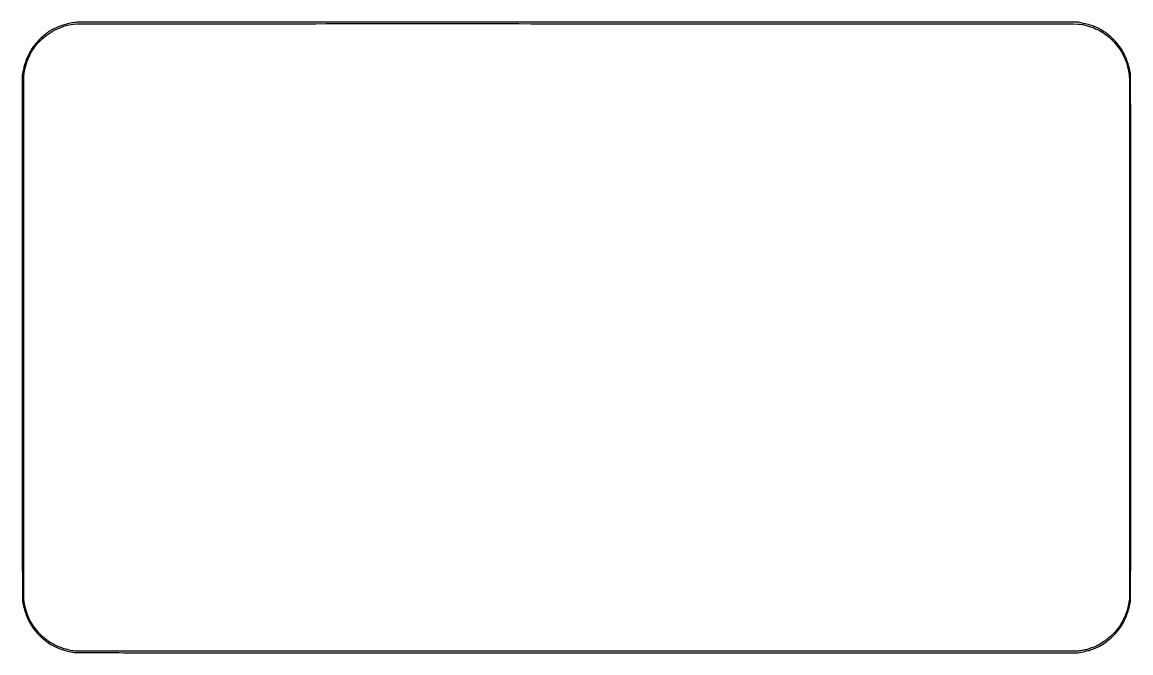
# Model space of a CAD drawing. Extents: x 34 to 2228, y 44 to 1294.
import ezdxf

# ---------------------------------------------------------------- set-up
doc = ezdxf.new("R2010")
doc.units = 0

msp = doc.modelspace()

# ---------------------------------------------------------------- linework, layer by layer
for points in [[(143.5, 1293.296895, 0.029573), (132.90898, 1291.925855, 0.02026), (121.098407, 1289.18064, 0.020045), (109.354108, 1285.4318, 0.025985), (98.948587, 1281.019827, 0.019021), (91.338421, 1276.950656, 0.02125), (84.343968, 1272.452084, 0.020711), (77.604508, 1267.270372, 0.016429), (70.757925, 1261.146511, 0.035007), (58.847347, 1248.05552, 0.041535), (49.615906, 1234.12424, 0.039558), (42.48496, 1218.288676, 0.027376), (36.877758, 1199.450471), (34.5, 1189.5), (34.5, 669, 0.000055), (34.536815, 335.235324, 0.000825), (34.754736, 218.693432, 0.000733), (35.090891, 151.255851, 0.055552), (36.35989, 140.5, 0.020353), (40.347955, 126.041065, 0.025157), (45.271855, 112.96483, 0.026945), (51.130002, 101.267977, 0.031974), (57.921976, 90.948915, 0.025518), (63.447571, 84.34952, 0.014685), (70.722963, 76.957693, 0.0147), (78.367726, 70.053056, 0.027162), (85.025836, 64.982455, 0.028238), (94.998971, 59.003028, 0.024467), (106.063568, 53.865414, 0.023367), (118.103691, 49.619161, 0.02061), (131, 46.310849, 0.051863), (142.81902, 45.050106, 0.000206), (276.690166, 44.752599, 0.000423), (500.486819, 44.53696, 0.000029), (1131.5, 44.5), (2123.5, 44.5), (2134.272831, 46.817339, 0.010625), (2143.16934, 48.929797, 0.015103), (2150.970022, 51.211688, 0.016843), (2157.860503, 53.714987, 0.021652), (2164, 56.496973, 0.033143), (2174.973797, 63.000816, 0.024173), (2186.266437, 71.578594, 0.024143), (2196.697969, 81.223238, 0.032681), (2205.073686, 90.948915, 0.032524), (2212.055778, 101.592019, 0.025495), (2218.24372, 113.938752, 0.02517), (2223.228761, 127.051908, 0.028993), (2226.603777, 140, 0.047488), (2227.890396, 152.556778, 0.000904), (2228.244516, 218.213947, 0.000842), (2228.463562, 333.449561, 0.000054), (2228.5, 669, 0.000054), (2228.463562, 1004.550439, 0.000842), (2228.244516, 1119.786053, 0.000904), (2227.890396, 1185.443222, 0.047488), (2226.603777, 1198, 0.028993), (2223.228761, 1210.948092, 0.02517), (2218.24372, 1224.061248, 0.025495), (2212.055778, 1236.407981, 0.032524), (2205.073686, 1247.051085, 0.025927), (2199.357139, 1253.873058, 0.015846), (2191.961347, 1261.334258, 0.01583), (2184.086737, 1268.331244, 0.025332), (2176.895919, 1273.731564, 0.020552), (2167.160733, 1279.732331, 0.029093), (2158.010345, 1284.187772, 0.02687), (2147.866735, 1287.789935, 0.014352), (2135, 1291.196185), (2125.5, 1293.421497), (1137, 1293.533497, 0.000033), (757.617774, 1293.551375, 0.000055), (437.403125, 1293.510195, 0.000002), (147.600548, 1293.44017, 0.017342)], [(2133.975196, 1288.722824, -0.029768), (2151.133482, 1283.710334, -0.037832), (2166.198939, 1276.993927, -0.038889), (2179.745993, 1268.258342, -0.034573), (2192.356237, 1257.207425, -0.03724), (2203.623454, 1244.036085, -0.037652), (2212.766312, 1229.385548, -0.037476), (2219.644373, 1213.462134, -0.036158), (2224.166437, 1196.5, -0.047069), (2225.611515, 1181.202252, -0.000021), (2225.648599, 668.560659, -0.00002), (2225.643225, 155.569625, -0.049449), (2224.198027, 141, -0.053642), (2216.320957, 115.967939, -0.056448), (2203.395813, 93.644317, -0.056286), (2185.767335, 74.723638, -0.05279), (2164, 59.742084, -0.029801), (2157.396209, 56.651394, -0.0149), (2148.724144, 53.502003, -0.014688), (2139.474208, 50.749932, -0.020139), (2131, 48.859062, -0.044446), (2121.742054, 48.019589, -0.000059), (1940.691502, 47.752232, -0.000296), (1673.132193, 47.547148, -0.000043), (1131, 47.5, -0.000029), (499.626418, 47.536955, -0.000423), (275.740174, 47.752597, -0.000206), (141.819887, 48.050101, -0.051871), (130, 49.3111, -0.031218), (112.674506, 54.149863, -0.038243), (97.269987, 60.8673, -0.039242), (83.395638, 69.684187, -0.036057), (70.643763, 80.792575, -0.037034), (59.468563, 93.845439, -0.038728), (50.525614, 108.217955, -0.037613), (43.699493, 124.185163, -0.031313), (38.841943, 142, -0.050135), (38.030446, 149.8196, -0.000169), (37.753763, 245.792561, -0.00055), (37.548246, 388.169588, -0.000086), (37.5, 669.5, -0.000057), (37.537787, 998.955867, -0.000795), (37.754464, 1118.008575, -0.000618), (38.0793, 1187.929356, -0.057559), (39.302519, 1198, -0.024661), (44.65814, 1216.268285, -0.038109), (51.222178, 1231.34331, -0.040522), (59.657628, 1244.566326, -0.033322), (70.643763, 1257.207425, -0.044508), (85.763345, 1269.936052, -0.043483), (103.011081, 1279.900559, -0.043285), (121.800944, 1286.769097, -0.043235), (141.5, 1290.30335, -0.022717), (144.788013, 1290.453652, -0.000001), (435.284375, 1290.526575, -0.000057), (755.919139, 1290.569333, -0.000035), (1136, 1290.550094, -0.000032), (1748.963292, 1290.437753, -0.000396), (1981.23595, 1290.196458, -0.000147), (2123.709921, 1289.893617, -0.055629)]]:
    msp.add_lwpolyline(points, format="xyb", close=True)

doc.saveas('drawing.dxf')
